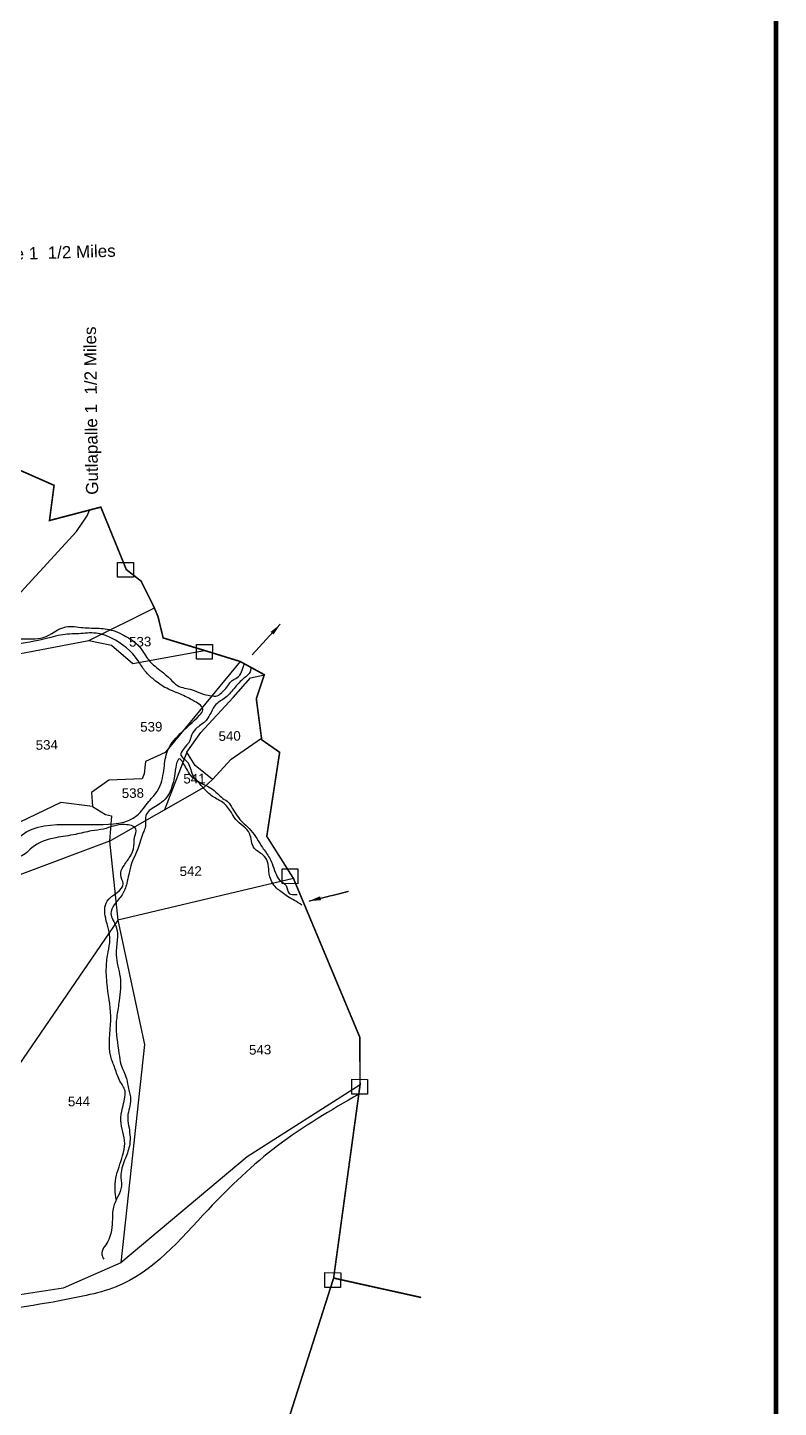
# Model space of a CAD drawing. Header units: feet. Extents: x 779776 to 786536, y 1561470 to 1570118.
# Drawn here: x 785071 to 786306, y 1564933 to 1567203 of the extents above; entities that cross this region are included whole.
import ezdxf
from ezdxf.enums import TextEntityAlignment as Align

# ---------------------------------------------------------------- set-up
doc = ezdxf.new("R2010")
doc.units = ezdxf.units.FT
doc.header["$MEASUREMENT"] = 0
doc.linetypes.add('ACAD_ISO02W100', pattern=[15, 12, -3])
doc.linetypes.add('HIDDEN2', pattern=[0.1875, 0.125, -0.0625])
for name, color, linetype in [('Hills', 23, 'Continuous'), ('PLOT', 7, 'Continuous'), ('PLOT NO', 7, 'Continuous'), ('ROADS', 6, 'Continuous'), ('STREAM', 4, 'Continuous'), ('TEXT', 7, 'Continuous'), ('VILLAGE STONES', 240, 'Continuous')]:
    doc.layers.add(name, color=color, linetype=linetype)
doc.layers.add('VILLAGE BOUNDRY', color=5, linetype='HIDDEN2', lineweight=100)
doc.styles.get("Standard").update_dxf_attribs({"font": 'arial.ttf'})
doc.linetypes.add('DOTS', pattern='A,1e-06,-3,["●",Standard,S=3,R=0,X=-1.25,Y=-1.25],-3', length=6.000001)
doc.dimstyles.get("Standard").update_dxf_attribs({"dimtxt": 0.18, "dimasz": 20, "dimexe": 0.18, "dimexo": 0.0625, "dimgap": 0.09, "dimtad": 0, "dimtih": 1, "dimtoh": 1, "dimdec": 4, "dimzin": 0, "dimdsep": 46, "dimtxsty": 'Standard', "dimcen": 0.09, "dimadec": 0, "dimazin": 0, "dimtfac": 1, "dimtdec": 4, "dimtofl": 0, "dimtmove": 0, "dimatfit": 3, "dimfxl": 0, "dimtolj": 1, "dimtzin": 0, "dimarcsym": 0})

msp = doc.modelspace()

# ---------------------------------------------------------------- linework, layer by layer
at = {"layer": 'Hills', "color": 238}
msp.add_spline([(785615.7, 1565448.9), (785482, 1565363.8), (785367.8, 1565258.7), (785216.3, 1565131.8), (785166.9, 1565117.5), (784992.5, 1565087.7), (784798, 1565051), (784738.7, 1565036.5), (784696.6, 1565017), (784483.4, 1564937.9), (784298, 1564891.9), (784224.5, 1564864.8), (784162.9, 1564837.9), (784066.8, 1564759.3), (783974, 1564663.6), (783891.9, 1564563.8), (783881.9, 1564527.5), (783880.5, 1564445), (783896.5, 1564420.4), (783952.1, 1564400.1), (784013.8, 1564399.6), (784055, 1564393.9), (784161.6, 1564381.5), (784261.6, 1564381), (784319, 1564378.3), (784453.9, 1564384.1), (784573.8, 1564424.9), (784650.6, 1564458), (784716.3, 1564472.6), (784819.4, 1564453.7), (784915.6, 1564451), (784968.8, 1564452.5), (785128.8, 1564470), (785162.5, 1564493.4), (785184, 1564505.4), (785210.5, 1564521.4), (785249.9, 1564636), (785279.4, 1564741.6), (785297.7, 1564768.6), (785395.5, 1564838.7), (785476.5, 1564902.4), (785502.7, 1564922.6)], degree=3, dxfattribs=at)
at = {"layer": 'PLOT'}
for points in [[(784804.3, 1566159.4), (784965.4, 1566135.5), (784996.1, 1566162.6), (785047.6, 1566171.3), (785171.2, 1566194.9), (785279.2, 1566248.8)], [(785171.2, 1566194.9), (785208.7, 1566187.3), (785244, 1566157.1), (785361.7, 1566178.5)], [(785420.3, 1566160.4), (785297, 1566010.6), (785264.8, 1565995.9), (785262.7, 1565975.8), (785258.9, 1565967.2), (785204.1, 1565965.3), (785175.6, 1565944.8), (785177.2, 1565921.8), (785125.1, 1565928.5), (784948.8, 1565844), (784807.2, 1565891.3), (784823.5, 1565946.2), (784932.8, 1566078.6), (784965.4, 1566135.5)], [(785177.2, 1565921.8), (785198.7, 1565908.5), (785208.6, 1565906.5), (785205.3, 1565864.9), (785361.1, 1565953.6), (785375, 1565966.4), (785346.4, 1565989.4), (785332.6, 1566011), (785355.8, 1566043.6), (785408.7, 1566101.2), (785437.4, 1566133.2), (785460.2, 1566138.6)], [(785375, 1565966.4), (785405.4, 1565999.8), (785455.5, 1566034.2)], [(785332.6, 1566011), (785295.7, 1565916.4)], [(785205.3, 1565864.9), (785057.9, 1565809.2), (784903.2, 1565647.9), (784898.3, 1565561.5)], [(785205.3, 1565864.9), (785219.2, 1565734.7), (785262.9, 1565530.5), (785224.3, 1565171.1)], [(785508.1, 1565803.5), (785219.2, 1565734.7), (784999.6, 1565415), (784742.1, 1565230.4), (784483.9, 1565097.2), (784384, 1565151.4), (784176.4, 1565241.8), (784063.8, 1565163.3), (783844.8, 1565217.9)], [(785617.7, 1565463.8), (785431.8, 1565345.4), (785224.3, 1565171.1), (785129.3, 1565129.5), (785043.4, 1565116.3), (784762.2, 1565064.8), (784572, 1564994.7), (784207.3, 1564877.2)]]:
    msp.add_lwpolyline(points, dxfattribs=at)
at = {"layer": 'PLOT NO', "color": 5, "const_width": 8}
msp.add_lwpolyline([(779780.4, 1570114.1), (786302.2, 1570114.1), (786302.2, 1561474.4), (779780.4, 1561474.4)], close=True, dxfattribs=at)
at = {"layer": 'ROADS', "color": 6, "linetype": 'DOTS', "ltscale": 3}
msp.add_lwpolyline([(785029.5, 1566241.7), (785151.3, 1566374.1), (785168.4, 1566399.8), (785172.4, 1566409.4)], dxfattribs=at)
at = {"layer": 'STREAM'}
for points in [[(784365.7, 1566029.7), (784370.9, 1566043.7), (784384.4, 1566065.6), (784391.7, 1566077.2), (784399.8, 1566089.6), (784430.3, 1566108.9), (784455.6, 1566113.9), (784473.9, 1566120.2), (784494.6, 1566129.1), (784538.2, 1566145.6), (784557.3, 1566150.6), (784570.1, 1566157.2), (784579.7, 1566164.6), (784588.4, 1566167.1), (784627.1, 1566181.3), (784645.4, 1566187.8), (784663.7, 1566189.1), (784683.7, 1566194.5), (784702.6, 1566195.2), (784726.8, 1566188.4), (784748.3, 1566191.2), (784759, 1566194.7), (784822.4, 1566186.5), (784851.2, 1566186.4), (784872.5, 1566181.5), (784888.7, 1566180.7), (784908.5, 1566182.6), (784925.9, 1566184.7), (784950.1, 1566184.6), (784970.7, 1566184.3), (784986.7, 1566184.4), (785058.8, 1566197.5), (785096.3, 1566199.8), (785133.3, 1566217.3), (785161.7, 1566216), (785188.2, 1566215), (785214.8, 1566210), (785229.7, 1566202.9), (785247.7, 1566191.6), (785259.8, 1566177.8), (785273.8, 1566158.3), (785282.6, 1566150.6), (785305.2, 1566131.7), (785317.4, 1566120.7), (785341.2, 1566113.9), (785355.8, 1566108.1), (785372.3, 1566104), (785382.6, 1566104), (785391.8, 1566111), (785398.6, 1566118), (785405, 1566127.1), (785415.7, 1566133.8), (785426.8, 1566155.7)], [(784484.4, 1565381.2), (784505.2, 1565386.2), (784536.8, 1565398.7), (784545.8, 1565405.3), (784562.4, 1565416.3), (784591.2, 1565432.7), (784642.8, 1565447), (784670.8, 1565457.5), (784697.6, 1565462.5), (784721.6, 1565470.3), (784736.2, 1565477.7), (784752.8, 1565493.4), (784800.7, 1565542.4), (784815.3, 1565550.1), (784825.6, 1565556.3), (784834.6, 1565578.9), (784840.6, 1565597.4), (784849.6, 1565607.3), (784859.3, 1565613.5), (784868.9, 1565623.4), (784877.7, 1565638.8), (784876.3, 1565654.2), (784885.4, 1565664), (784899.9, 1565677.1), (784910.5, 1565699.8), (784917.6, 1565714.9), (784925.8, 1565728.1), (784956.7, 1565754.3), (784965.4, 1565773.1), (784984.5, 1565785.5), (784994.6, 1565794.7), (785001, 1565808.9), (785041.9, 1565855.2), (785061.4, 1565875.2), (785139.7, 1565892.4), (785186.1, 1565892.2), (785250.6, 1565907), (785270.1, 1565930.1), (785285.2, 1565948.8), (785294.7, 1565981.3), (785299.8, 1566010), (785353.5, 1566072), (785359.1, 1566080.6), (785345.3, 1566094.8), (785321.3, 1566106.9), (785296.6, 1566117.8), (785276.6, 1566132.1), (785263.1, 1566145.7), (785252.7, 1566161.4), (785208.7, 1566198.8), (785183.4, 1566206.9), (785154.7, 1566206.1), (785124.8, 1566203.8), (785108.7, 1566199.8), (785053.6, 1566188.3), (785024.9, 1566182.2), (784981, 1566175.3), (784954.2, 1566169.5), (784919.6, 1566172.4), (784899.3, 1566172.2), (784850.1, 1566176.7), (784822.6, 1566176.2), (784752.3, 1566186), (784736.8, 1566182.7), (784703.2, 1566186.8), (784675.8, 1566187.3), (784631.4, 1566172), (784584.2, 1566151.8), (784563.1, 1566143.2), (784540, 1566134.1), (784519.6, 1566124.6), (784496.4, 1566117), (784460.4, 1566105), (784441, 1566100.7), (784412.8, 1566082.6), (784396.1, 1566068.2), (784385.9, 1566054.4), (784371.9, 1566033.8), (784350.2, 1566021.4), (784342.4, 1566008.8), (784331.6, 1565993.4), (784312.7, 1565975.9)], [(785438.1, 1566149.3), (785436.9, 1566143.6), (785426.6, 1566132.8), (785418.5, 1566125.2), (785412.4, 1566118.3), (785396.1, 1566100.9), (785380.6, 1566089.5), (785364.5, 1566063.4), (785349.9, 1566051.6), (785340.7, 1566040.3), (785337.4, 1566029.8), (785327.1, 1566016.3), (785323, 1566006.4), (785329.2, 1565999.1), (785334.6, 1565993.6), (785343.4, 1565971.4), (785360.8, 1565958), (785371.9, 1565952.2), (785383.1, 1565943.2), (785392, 1565935.1), (785401, 1565928.6), (785405.4, 1565922.5), (785422.2, 1565898), (785432.4, 1565888.6), (785443.2, 1565875.8), (785452.1, 1565862.1), (785457, 1565854.6), (785468.6, 1565837.4), (785472.9, 1565828), (785478.6, 1565812.5), (785485.8, 1565800.4), (785496, 1565791.8), (785501, 1565778.8), (785514, 1565777.3)], [(785522, 1565759.6), (785509.9, 1565767.1), (785498.2, 1565773.7), (785489.3, 1565780.6), (785482.1, 1565786.1), (785469.2, 1565806.2), (785467.7, 1565814.5), (785465.4, 1565830.9), (785458.4, 1565841.8), (785443.4, 1565853.5), (785435.9, 1565877.2), (785413.2, 1565900.5), (785406, 1565911.7), (785391.8, 1565928.5), (785383.4, 1565933.4), (785367.2, 1565944.6), (785349.3, 1565963.6), (785339, 1565972.6), (785332, 1565984.5), (785326.2, 1565994), (785320.3, 1566000.2), (785315.9, 1565992.9), (785313.7, 1565980.9), (785297.1, 1565934.1), (785283.9, 1565923.6), (785265.9, 1565908.5), (785264, 1565887.1), (785261, 1565879), (785251.9, 1565852.3), (785239.2, 1565820.1), (785237.1, 1565810.1), (785233.8, 1565795.4), (785226.2, 1565776.5), (785212.9, 1565759.9), (785207.8, 1565745.6), (785216, 1565725.3), (785216.4, 1565677.7), (785222.7, 1565641.3), (785221.4, 1565602.4), (785217.6, 1565578.2), (785216.4, 1565565), (785221, 1565515.4), (785224.2, 1565497.8), (785233.3, 1565474.5), (785236.8, 1565457.2), (785240.1, 1565440.1), (785235.5, 1565411.8), (785236.9, 1565397.3), (785238.6, 1565366.3), (785231.6, 1565343.3), (785224.1, 1565316.5), (785224.9, 1565297.4), (785211.9, 1565263), (785210, 1565239.5), (785207.6, 1565219.5), (785202.5, 1565206.4), (785192.8, 1565185), (785195.8, 1565177.2)], [(785216.2, 1565275.4), (785214.7, 1565291.8), (785215.7, 1565310.5), (785221.1, 1565329), (785226.9, 1565347.5), (785230.5, 1565367.7), (785224.1, 1565405.3), (785226.9, 1565426.1), (785230.2, 1565440.7), (785230.9, 1565454.1), (785222.6, 1565470.3), (785214.3, 1565491.5), (785207.5, 1565510.6), (785207.5, 1565570.1), (785202, 1565624.5), (785200.2, 1565657.4), (785203.2, 1565682.7), (785206.1, 1565702.2), (785199.1, 1565738.1), (785201.6, 1565766.2), (785227.8, 1565795), (785223.8, 1565809.4), (785227.9, 1565822.8), (785239.3, 1565839.5), (785244.8, 1565852.2), (785246.8, 1565871.2), (785248.6, 1565885), (785230.2, 1565892.1), (785195.6, 1565884.8), (785175.8, 1565881.6), (785149.6, 1565876), (785116.8, 1565870.4), (785077.8, 1565854.1), (785066.6, 1565844), (785045.1, 1565832.1), (785029.9, 1565814.7), (785005.7, 1565790), (784989.9, 1565767), (784975.4, 1565757), (784956.9, 1565738.3), (784930, 1565715.9), (784910.3, 1565672.6), (784885.1, 1565652.6), (784870.9, 1565617.1), (784859.1, 1565592.1), (784848.6, 1565569), (784827.6, 1565537.4), (784789.3, 1565510.4), (784767.1, 1565485.7), (784755.3, 1565476), (784739.5, 1565465.3), (784696, 1565447.7), (784653.8, 1565437.8), (784612.2, 1565432.3), (784567.5, 1565412), (784554.5, 1565412.1)]]:
    msp.add_spline(points, degree=3, dxfattribs=at)
at = {"layer": 'VILLAGE BOUNDRY', "color": 5, "lineweight": -2, "ltscale": 1000, "const_width": 2.61}
msp.add_lwpolyline([(784995.9, 1566502.3), (785114.2, 1566450.1), (785106.6, 1566392.2), (785191.1, 1566414.3), (785233.1, 1566311.5), (785257.4, 1566292.5), (785278.8, 1566249.5), (785285.2, 1566234.2), (785293.7, 1566199.1), (785361.7, 1566178.5), (785420.3, 1566160.4), (785460.2, 1566138.6), (785447, 1566099), (785455.9, 1566031.5), (785485.4, 1566011), (785464.2, 1565872.8), (785508.1, 1565803.5), (785617.4, 1565542.1), (785617.7, 1565463.8), (785574.2, 1565146.2), (785494.6, 1564897)], dxfattribs=at)
at = {"layer": 'VILLAGE BOUNDRY', "color": 5, "linetype": 'ACAD_ISO02W100', "lineweight": -2, "ltscale": 1000, "const_width": 2.61}
msp.add_lwpolyline([(784995.9, 1566502.3), (785114.2, 1566450.1), (785106.6, 1566392.2), (785191.1, 1566414.3), (785233.1, 1566311.5), (785257.4, 1566292.5), (785278.8, 1566249.5), (785285.2, 1566234.2), (785293.7, 1566199.1), (785361.7, 1566178.5), (785420.3, 1566160.4), (785460.2, 1566138.6), (785447, 1566099), (785455.9, 1566031.5), (785485.4, 1566011), (785464.2, 1565872.8), (785508.1, 1565803.5), (785617.4, 1565542.1), (785617.7, 1565463.8), (785574.2, 1565146.2), (785494.6, 1564897)], dxfattribs=at)
at = {"layer": 'VILLAGE BOUNDRY', "color": 5, "linetype": 'ByBlock', "lineweight": -3, "const_width": 2.61}
msp.add_lwpolyline([(785574.2, 1565146.2), (785718.2, 1565114.3)], dxfattribs=at)
at = {"layer": 'VILLAGE STONES'}
for points in [[(785218.7, 1566323.3), (785244.8, 1566323.2), (785244.7, 1566298.9), (785218.7, 1566299)], [(785348.7, 1566188.3), (785374.7, 1566188.2), (785374.6, 1566163.9), (785348.6, 1566164)], [(785489.4, 1565819.3), (785515.4, 1565819.2), (785515.3, 1565794.9), (785489.3, 1565795)], [(785604.2, 1565473.1), (785630.2, 1565473), (785630.1, 1565448.7), (785604.1, 1565448.8)], [(785559.9, 1565155.1), (785585.9, 1565155), (785585.8, 1565130.7), (785559.8, 1565130.8)]]:
    msp.add_lwpolyline(points, close=True, dxfattribs=at)

# ---------------------------------------------------------------- texts
at = {"layer": 'PLOT NO'}
for s, p in [('533', (785255.9, 1566192.9)), ('539', (785274.2, 1566053)), ('540', (785403.1, 1566037.8)), ('534', (785102.2, 1566023.2)), ('541', (785345.2, 1565967.7)), ('538', (785243.9, 1565943.9)), ('542', (785339, 1565815.5)), ('543', (785453.3, 1565521.8)), ('544', (785155.2, 1565436.8))]:
    msp.add_text(s, height=15.67, rotation=0.9203, dxfattribs=at).set_placement(p, align=Align.MIDDLE_CENTER)
at = {"layer": 'TEXT'}
for rotation, p in [(1.8228, (784939.2, 1566817.4)), (90.7634, (785186.8, 1566434.7))]:
    msp.add_text('Gutlapalle 1  1/2 Miles ', height=20.025, rotation=rotation, dxfattribs=at).set_placement(p)

# ---------------------------------------------------------------- leaders
msp.add_leader([(785486.5, 1566221.6), (785440.3, 1566171.3)], dimstyle='Standard', override={"dimasz": 20, "dimgap": 0.09, "dimtad": 0}, dxfattribs=at)
at = {"layer": 'VILLAGE BOUNDRY'}
msp.add_leader([(785533.3, 1565766.2), (785598.9, 1565782.5)], dimstyle='Standard', override={"dimgap": 0.09, "dimtad": 0}, dxfattribs=at)

doc.saveas('drawing.dxf')
